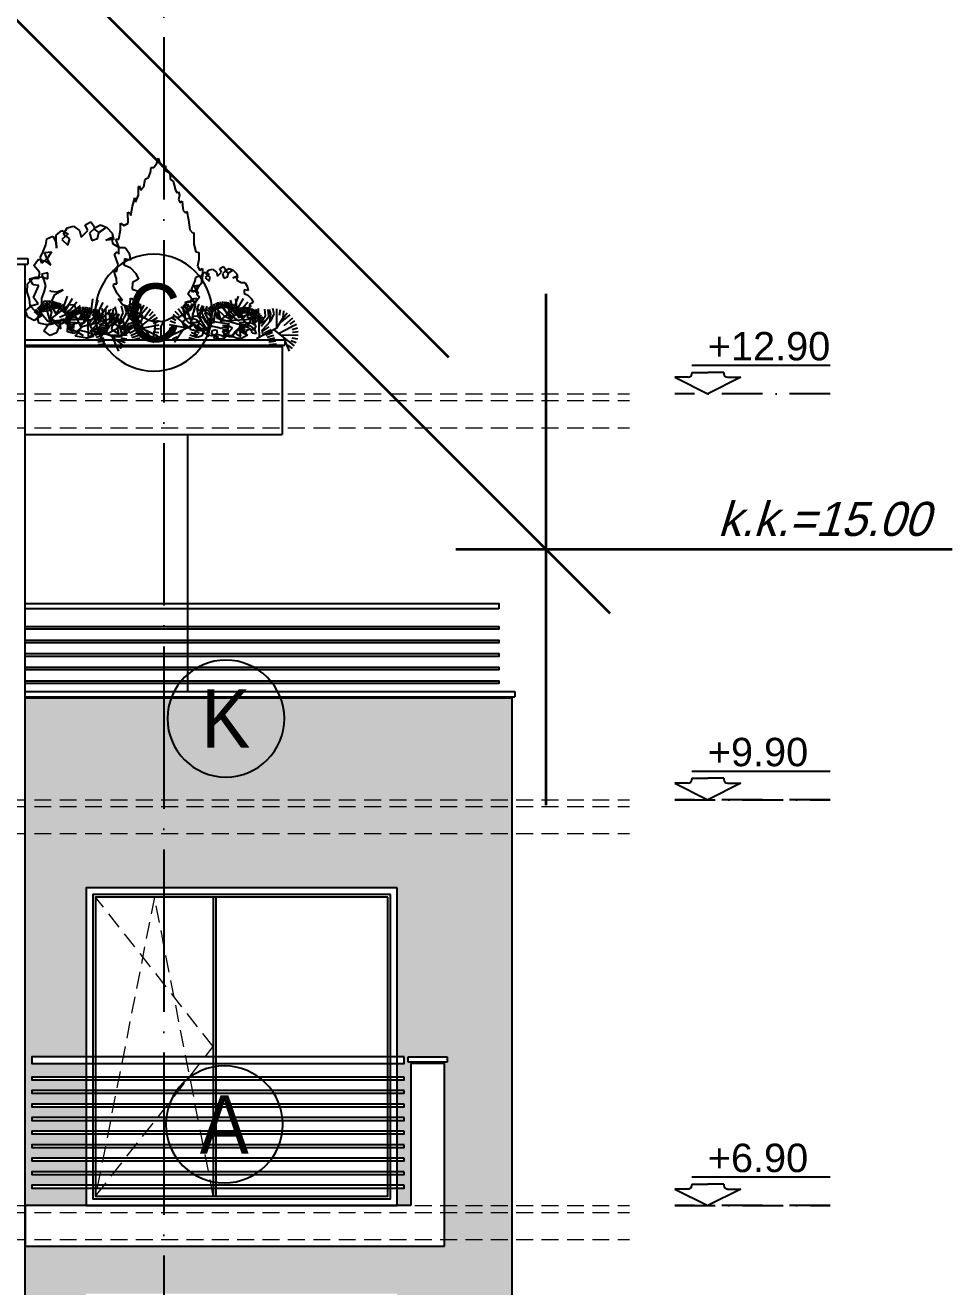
# Model space of a CAD drawing. Extents: x 9615146 to 9672346, y 4699603 to 4705703.
# Drawn here: x 9629121 to 9629808, y 4701149 to 4702081 of the extents above; entities that cross this region are included whole.
import ezdxf
from ezdxf.enums import TextEntityAlignment as Align

# ---------------------------------------------------------------- set-up
doc = ezdxf.new("R2010")
doc.units = 0
doc.header["$LTSCALE"] = 0.5
doc.header["$MEASUREMENT"] = 0
for name, pattern in [('ACAD_ISO04W100', [30, 24, -3, 0, -3]), ('DASHED', [0.75, 0.5, -0.25]), ('OSI1000', [5, 3, -1, 0, -1])]:
    doc.linetypes.add(name, pattern=pattern)
doc.layers.get('0').update_dxf_attribs({"color": 251, "linetype": 'CONTINUOUS'})
for name, color, linetype in [('_axis', 1, 'ACAD_ISO04W100'), ('_dimension_evel', 4, 'CONTINUOUS'), ('_hatch', 9, 'CONTINUOUS'), ('_hatch_construction', 252, 'CONTINUOUS'), ('_text', 4, 'CONTINUOUS'), ('_text_spesif_window', 41, 'CONTINUOUS'), ('_view', 3, 'CONTINUOUS'), ('_vista', 75, 'CONTINUOUS'), ('fasadi', 147, 'CONTINUOUS')]:
    doc.layers.add(name, color=color, linetype=linetype)
doc.layers.add('_punk', color=8, linetype='DASHED', lineweight=9)
doc.layers.add('_section', color=3, linetype='CONTINUOUS', lineweight=18)
doc.styles.add('HEB1', font='', dxfattribs={"width": 0.8, "oblique": 17})
doc.styles.add('POMESHTENIA', font='arial.ttf', dxfattribs={"width": 0.9})
doc.styles.add('WIN', font='swindos.shx', dxfattribs={"oblique": 17})
doc.styles.get('HEB1').set_extended_font_data('HebarU Cyr')

# ---------------------------------------------------------------- blocks, each defined once
blk = doc.blocks.new('djh56u56-flat-6')
at = {"layer": 'fasadi'}
for p, q in [((27, 140), (-2, 140)), ((-2, 140), (-2, 136)), ((27, 136), (27, 140)), ((-2, 136), (27, 136)), ((0, 0), (0, 135)), ((0, 135), (25, 135)), ((25, 135), (25, 30)), ((25, 30), (310, 30)), ((310, 30), (310, 0)), ((310, 0), (0, 0))]:
    blk.add_line(p, q, dxfattribs=at)
for points in [[(30, 140), (305, 140), (305, 135), (30, 135)], [(30, 125), (305, 125), (305, 123), (30, 123)], [(30, 115), (305, 115), (305, 113), (30, 113)], [(30, 105), (305, 105), (305, 103), (30, 103)], [(30, 95), (305, 95), (305, 93), (30, 93)], [(30, 85), (305, 85), (305, 83), (30, 83)], [(30, 75), (305, 75), (305, 73), (30, 73)], [(30, 65), (305, 65), (305, 63), (30, 63)], [(30, 55), (305, 55), (305, 53), (30, 53)], [(30, 45), (305, 45), (305, 43), (30, 43)]]:
    blk.add_lwpolyline(points, close=True, dxfattribs=at)
blk = doc.blocks.new('gre4y3')
at = {"layer": '_punk', "ltscale": 50}
blk.add_lwpolyline([(7, -228), (94, -117.5), (7, -7)], dxfattribs=at)
at = {"layer": 'fasadi'}
for p, q in [((94, -7), (94, -228)), ((96, -7), (96, -228))]:
    blk.add_line(p, q, dxfattribs=at)
for points in [[(230, 0), (0, 0), (0, -235), (230, -235)], [(225, -5), (5, -5), (5, -230), (225, -230)], [(223, -7), (7, -7), (7, -228), (223, -228)]]:
    blk.add_lwpolyline(points, close=True, dxfattribs=at)
blk = doc.blocks.new('rtyre')
at = {"layer": '_dimension_evel', "ltscale": 20}
for p, q in [((-21.1, 37.8), (161.6, 37.8)), ((-26, 21.9), (-43.7, 21.9)), ((-43.7, 21.9), (0, 0)), ((-21.1, 28.3), (-21.1, 26.8)), ((-21.1, 28.3), (0, 28.3)), ((21.1, 28.3), (0, 28.3)), ((43.7, 21.9), (0, 0)), ((21.1, 28.3), (21.1, 26.8)), ((26, 21.9), (43.7, 21.9))]:
    blk.add_line(p, q, dxfattribs=at)
for centre, major_axis, start_param, end_param in [((-26, 26.8), (3.46, 3.46), 3.926991, 5.497787), ((26, 26.8), (-3.46, 3.46), 0.785398, 2.356194)]:
    blk.add_ellipse(centre, major_axis=major_axis, ratio=1, start_param=start_param, end_param=end_param, dxfattribs=at)
at = {"layer": '_dimension_evel', "linetype": 'OSI1000', "ltscale": 20, "style": 'HEB1', "oblique": 360, "width": 0.8}
blk.add_attdef('+12.50', (0, 44.2), '', height=42, rotation=360, dxfattribs=at)
blk = doc.blocks.new('TREE8-E')
for p, q in [((-11.26, 6.78), (-12.51, 7.9)), ((-10.72, 7.44), (-11.79, 8.73)), ((-10.09, 8), (-10.95, 9.45)), ((-8.04, 4.03), (-10.82, 7.5)), ((-8.62, 6.91), (-10, 10.02)), ((-7.19, 7.05), (-8.98, 10.44)), ((-7.42, 8.84), (-7.9, 10.7)), ((-7.42, 8.84), (-6.79, 10.78)), ((-6.94, 5.39), (-7.42, 8.84)), ((-6.94, 5.39), (-4.62, 10.43)), ((-6.11, 9.06), (-5.69, 10.69)), ((-4.54, 6.64), (-4.45, 8.81)), ((-4.45, 8.81), (-3.55, 10.05)), ((-4.32, 6), (-3.61, 8.28)), ((-3.61, 8.28), (-2.65, 9.42)), ((-3.37, 7.39), (-2.35, 9.19)), ((-3.33, 0.76), (0.33, 8.32)), ((-2.38, 7.14), (-1.43, 8.96)), ((0.67, 4.77), (0.71, 7.98)), ((4.3, 4.6), (2.6, 8.27)), ((4.87, 5.91), (4.09, 8.87)), ((6, 5.26), (5.67, 9.21)), ((6.98, 6.04), (7.28, 9.27)), ((-12.21, 3.59), (-13.88, 3.75)), ((-12.16, 4.44), (-13.79, 4.86)), ((-6.22, 4.47), (-13.79, 2.65)), ((-8.62, 3.89), (-13.52, 5.93)), ((-11.68, 6.05), (-13.1, 6.95)), ((-2.76, 0.04), (-6.94, 5.39)), ((-4.25, 2.5), (-5.56, 4.18)), ((-3.61, 2.86), (-4.77, 4.65)), ((-3.26, 2.93), (-4.54, 6.64)), ((-2.44, 3.89), (-3.37, 7.39)), ((-1.73, 4.24), (-2.38, 7.14)), ((-0.38, 3.93), (-1.32, 6.6)), ((-0.38, 3.93), (0.43, 6.59)), ((1.9, 3.05), (-0.38, 3.93)), ((8.96, 0.42), (0.67, 4.77)), ((1.23, 4.49), (1.23, 6.45)), ((3.03, 4.83), (1.24, 7.41)), ((4.83, 3.42), (3.03, 4.83)), ((5.2, 3.72), (4.3, 4.6)), ((6.86, 2.61), (4.33, 5.51)), ((6.02, 4.2), (4.87, 5.91)), ((6.46, 4.38), (6, 5.26)), ((9.16, 0.67), (6.19, 6.34)), ((7.4, 4.58), (6.98, 6.04)), ((8.33, 3.11), (7.54, 6.56)), ((7.99, 2.91), (9.73, 4.22)), ((8.35, 4.58), (8.22, 6.56)), ((8.64, 0.04), (12.5, 4.67)), ((8.82, 4.51), (8.9, 6.49)), ((9.28, 4.39), (9.57, 6.35)), ((9.73, 4.22), (10.22, 6.14)), ((10.16, 4.01), (10.84, 5.86)), ((10.56, 3.75), (11.43, 5.52)), ((10.93, 3.45), (11.99, 5.12)), ((11.57, 2.74), (12.95, 4.16)), ((-11.9, 1.94), (-13.54, 1.57)), ((-9.89, 3.59), (-13.12, 0.55)), ((-6.86, -0.04), (-8.75, 0.93)), ((-6.43, 0.55), (-8.23, 1.68)), ((-5.95, 1.11), (-7.65, 2.39)), ((-5.43, 1.62), (-7.01, 3.05)), ((-4.86, 2.09), (-6.31, 3.65)), ((-4.11, 1.77), (-3.26, 2.93)), ((3.35, 0.5), (1.38, 0.37)), ((3.43, 0.97), (1.45, 1.05)), ((3.55, 1.44), (1.59, 1.72)), ((3.72, 1.88), (1.8, 2.37)), ((3.93, 2.31), (1.9, 3.05)), ((11.84, 2.34), (13.36, 3.61)), ((12.05, 1.92), (13.7, 3.02)), ((12.23, 1.47), (13.98, 2.4)), ((12.35, 1.01), (14.19, 1.75)), ((12.43, 0.54), (14.34, 1.08))]:
    blk.add_line(p, q)
blk = doc.blocks.new('_TREE03')
for p, q in [((-6.9, 1113.8), (0.7, 1146.3)), ((0.7, 1146.3), (12.2, 1113.8)), ((-60.7, 1021.7), (-49.1, 1054.2)), ((-49.1, 1054.2), (-45.3, 1086.7)), ((-45.3, 1086.7), (-26.1, 1086.7)), ((-26.1, 1086.7), (-6.9, 1113.8)), ((12.2, 1113.8), (27.6, 1092.1)), ((27.6, 1092.1), (46.8, 1097.5)), ((46.8, 1097.5), (46.8, 1065)), ((46.8, 1065), (73.6, 1054.2)), ((73.6, 1054.2), (77.5, 1032.5)), ((-91.4, 962.1), (-83.7, 1010.8)), ((-83.7, 1010.8), (-60.7, 1021.7)), ((77.5, 1032.5), (77.5, 1010.8)), ((77.5, 1010.8), (96.7, 1000)), ((96.7, 1000), (104.3, 972.9)), ((-145.1, 864.5), (-125.9, 907.9)), ((-125.9, 956.6), (-122.1, 967.5)), ((-125.9, 907.9), (-125.9, 956.6)), ((-122.1, 967.5), (-110.5, 940.4)), ((-110.5, 940.4), (-91.4, 962.1)), ((104.3, 972.9), (112, 940.4)), ((112, 940.4), (123.5, 924.1)), ((123.5, 924.1), (131.2, 929.5)), ((131.2, 929.5), (138.9, 907.9)), ((138.9, 907.9), (131.2, 880.8)), ((-175.8, 777.8), (-164.3, 837.4)), ((-164.3, 837.4), (-148.9, 891.6)), ((-148.9, 891.6), (-145.1, 864.5)), ((131.2, 880.8), (142.7, 859.1)), ((142.7, 859.1), (154.2, 869.9)), ((154.2, 869.9), (158, 842.8)), ((158, 842.8), (161.9, 810.3)), ((-195, 799.5), (-183.4, 794.1)), ((-191.1, 729), (-195, 799.5)), ((-183.4, 794.1), (-175.8, 777.8)), ((161.9, 810.3), (177.2, 794.1)), ((177.2, 794.1), (184.9, 804.9)), ((184.9, 804.9), (196.4, 750.7)), ((196.4, 750.7), (204.1, 685.7)), ((-252.5, 626.1), (-241, 685.7)), ((-241, 729), (-218, 712.8)), ((-241, 685.7), (-241, 729)), ((-218, 712.8), (-191.1, 729)), ((204.1, 685.7), (223.3, 664)), ((223.3, 664), (231, 669.4)), ((231, 669.4), (231, 593.5)), ((-271.7, 626.1), (-252.5, 626.1)), ((-252.5, 577.3), (-271.7, 626.1)), ((-252.5, 528.5), (-252.5, 577.3)), ((231, 593.5), (242.5, 544.8)), ((-279.4, 528.5), (-260.2, 544.8)), ((-256.3, 463.5), (-279.4, 528.5)), ((-260.2, 544.8), (-252.5, 528.5)), ((242.5, 544.8), (261.6, 539.3)), ((261.6, 496), (254, 452.6)), ((261.6, 539.3), (261.6, 496)), ((-267.9, 371.3), (-287, 430.9)), ((-287, 430.9), (-267.9, 414.7)), ((-267.9, 414.7), (-256.3, 463.5)), ((254, 452.6), (269.3, 425.5)), ((269.3, 425.5), (284.7, 436.4)), ((284.7, 436.4), (284.7, 398.4)), ((-287, 322.6), (-283.2, 338.8)), ((-283.2, 338.8), (-264, 338.8)), ((-264, 338.8), (-267.9, 371.3)), ((280.8, 344.2), (257.8, 317.1)), ((284.7, 398.4), (280.8, 344.2)), ((-260.2, 273.8), (-287, 322.6)), ((-229.5, 230.4), (-260.2, 273.8)), ((265.5, 252.1), (219.4, 192.5)), ((257.8, 317.1), (246.3, 295.5)), ((246.3, 295.5), (250.1, 268.4)), ((250.1, 268.4), (265.5, 252.1)), ((-229.5, 203.3), (-256.3, 241.3)), ((-256.3, 241.3), (-229.5, 230.4)), ((-175.8, 187.1), (-229.5, 203.3)), ((-191.1, 176.2), (-175.8, 187.1)), ((-156.6, 138.3), (-191.1, 176.2)), ((207.9, 170.8), (165.7, 143.7)), ((219.4, 192.5), (207.9, 170.8)), ((-83.7, 116.6), (-156.6, 138.3)), ((-60.7, 105.8), (-83.7, 116.6)), ((-60.7, 105.8), (-33.2, 97.8)), ((-33.2, 97.8), (-6.9, 100.4)), ((-18.1, 99.3), (-21.6, 40.7)), ((23.8, 94.9), (-6.9, 100.4)), ((35.1, 98.5), (20.7, 67.8)), ((58.3, 105.8), (23.8, 94.9)), ((100.5, 127.5), (58.3, 105.8)), ((131.2, 122), (100.5, 127.5)), ((165.7, 143.7), (131.2, 122)), ((-29.3, 0.9), (-21.6, 40.7)), ((20.7, 0.9), (20.7, 67.8))]:
    blk.add_line(p, q)
blk = doc.blocks.new('_TREE16')
for p, q in [((-13.8, 152), (-22.1, 148.4)), ((-4.5, 146.9), (-13.8, 152)), ((-1.4, 155.7), (-7.1, 147.9)), ((6.3, 152), (-1.4, 155.7)), ((2.7, 144.3), (6.3, 152)), ((21.9, 150), (13.6, 144.3)), ((30.2, 147.9), (21.9, 150)), ((-29.4, 140.7), (-30.9, 132.4)), ((-28.8, 135.5), (-29.9, 127.2)), ((-22.1, 148.4), (-29.4, 140.7)), ((-21.1, 131.8), (-28.8, 135.5)), ((-11.8, 141.7), (-20, 147.4)), ((-20, 147.4), (-12.3, 141.7)), ((-12.3, 141.7), (-4.5, 146.9)), ((-10.2, 133.9), (-11.8, 141.7)), ((-2.4, 131.4), (-10.2, 133.9)), ((-7.1, 147.9), (0.7, 140.7)), ((0.7, 140.7), (-2.4, 131.4)), ((11.5, 135.5), (2.7, 144.3)), ((13.6, 144.3), (11.5, 135.5)), ((26.5, 133.4), (34.8, 139.6)), ((29.1, 125.1), (26.5, 133.4)), ((36.9, 144.3), (28.6, 140.1)), ((28.6, 140.1), (36.9, 132.4)), ((34.8, 139.6), (30.2, 147.9)), ((44.6, 138.1), (36.9, 144.3)), ((44.6, 130.3), (44.6, 138.1)), ((48.8, 137), (44.6, 128.8)), ((57.1, 133.4), (48.8, 137)), ((58.1, 125.6), (57.1, 133.4)), ((-46.4, 122), (-51.6, 114.3)), ((-38.7, 122), (-46.4, 122)), ((-29.9, 127.2), (-38.7, 122)), ((-30.9, 132.4), (-21.1, 131.8)), ((36.9, 132.4), (29.1, 125.1)), ((44.1, 121), (44.6, 130.3)), ((44.6, 128.8), (44.1, 121)), ((61.7, 116.9), (58.1, 125.6)), ((65.3, 109.1), (61.7, 116.9)), ((-51.6, 114.3), (-53.7, 105.4)), ((-53.7, 105.4), (-45.4, 107)), ((-45.4, 107), (-44.8, 99.2)), ((60.1, 115.3), (50.8, 116.3)), ((50.8, 116.3), (56, 108)), ((51.4, 98.7), (56.5, 107)), ((59.1, 103.9), (51.4, 98.7)), ((56, 108), (63.8, 101.3)), ((56.5, 107), (60.1, 115.3)), ((67.9, 106.5), (59.1, 103.9)), ((63.8, 101.3), (65.3, 109.1)), ((74.1, 98.2), (67.9, 106.5)), ((-60.4, 87.8), (-64, 80.1)), ((-53.1, 95.6), (-60.4, 87.8)), ((-44.8, 99.2), (-53.1, 95.6)), ((55.5, 80.6), (55.5, 88.4)), ((55.5, 88.4), (63.8, 86.8)), ((63.8, 86.8), (60.7, 79)), ((66.4, 89.4), (74.1, 98.2)), ((66.9, 81.6), (66.4, 89.4)), ((-64, 80.1), (-56.3, 75.9)), ((-55.7, 67.1), (-63.5, 64.5)), ((-56.3, 75.9), (-55.7, 67.1)), ((63.3, 83.2), (55.5, 80.6)), ((60.7, 79), (58.6, 71.3)), ((58.6, 71.3), (60.7, 63)), ((71.6, 82.7), (63.3, 83.2)), ((74.6, 81.6), (66.9, 81.6)), ((67.4, 71.8), (75.1, 72.9)), ((71, 64), (67.4, 71.8)), ((79.8, 80.6), (71.6, 82.7)), ((82.4, 73.9), (74.6, 81.6)), ((75.1, 72.9), (79.8, 80.6)), ((82.9, 63), (82.4, 73.9)), ((-61.9, 52.6), (-65, 44.9)), ((-63.5, 64.5), (-64.5, 56.8)), ((-64.5, 56.8), (-62.4, 49)), ((-53.7, 55.2), (-61.9, 52.6)), ((-53.1, 46.9), (-53.7, 55.2)), ((46.2, 59.9), (35.3, 66.1)), ((35.3, 66.1), (43.6, 63)), ((40, 46.4), (50.3, 51.1)), ((43.6, 63), (51.4, 64)), ((44.6, 42.3), (52.4, 50.6)), ((50.3, 51.1), (46.2, 59.9)), ((51.4, 64), (52.4, 65.6)), ((52.4, 50.6), (60.1, 51.1)), ((60.1, 51.1), (67.9, 41.3)), ((60.7, 63), (63.8, 55.2)), ((63.8, 55.2), (63.8, 46.4)), ((68.4, 47.5), (74.6, 55.8)), ((74.6, 55.8), (71, 64)), ((78.8, 44.9), (79.8, 53.7)), ((79.8, 53.7), (82.9, 63)), ((-61.9, 36.6), (-69.7, 31.4)), ((-65, 44.9), (-61.9, 36.6)), ((-62.4, 49), (-53.1, 46.9)), ((20.3, 46.4), (18.3, 37.6)), ((18.3, 37.6), (28.1, 35)), ((28.1, 46.9), (20.3, 46.4)), ((34.3, 38.2), (28.1, 46.9)), ((28.1, 35), (35.8, 37.6)), ((28.6, 29.3), (34.3, 38.2)), ((35.8, 37.6), (40, 46.4)), ((55.5, 38.7), (44.6, 42.3)), ((55.5, 44.3), (50.8, 36.6)), ((50.8, 36.6), (52.4, 28.8)), ((63.8, 46.4), (55.5, 44.3)), ((63.3, 37.6), (55.5, 38.7)), ((56, 24.7), (63.3, 34)), ((67.9, 41.3), (63.3, 32.4)), ((69.4, 29.9), (63.3, 37.6)), ((63.3, 34), (71.6, 37.1)), ((76.7, 45.4), (68.4, 47.5)), ((71.6, 37.1), (78.8, 44.9)), ((85, 38.2), (76.7, 45.4)), ((81.9, 29.9), (85, 38.2)), ((-67.1, 23.1), (-70.2, 13.8)), ((-69.7, 31.4), (-67.1, 23.7)), ((-67.1, 23.7), (-58.8, 30.4)), ((-58.8, 23.1), (-67.1, 23.1)), ((-61.9, 15.4), (-59.9, 23.7)), ((-59.9, 23.7), (-49.5, 20.5)), ((-58.8, 30.4), (-50.5, 29.9)), ((-50.5, 29.9), (-58.8, 23.1)), ((-45.4, 18.5), (-52.1, 10.7)), ((-49.5, 20.5), (-49, 12.2)), ((-49, 12.2), (-39.2, 17.4)), ((-42.8, 26.3), (-45.4, 18.5)), ((-34.5, 26.3), (-42.8, 26.3)), ((-41.2, 23.7), (-32.9, 24.2)), ((-36.6, 15.9), (-41.2, 23.7)), ((-39.2, 17.4), (-29.9, 22.6)), ((-25.7, 17.9), (-34.5, 26.3)), ((-32.9, 24.2), (-24.7, 17.4)), ((-29.9, 22.6), (-28.3, 13.8)), ((-20, 10.2), (-25.7, 17.9)), ((-24.7, 17.4), (-21.1, 9.2)), ((-20.5, 25.7), (-12.8, 29.9)), ((-12.8, 17.4), (-20.5, 25.7)), ((-12.8, 29.9), (-5, 27.8)), ((-12.3, 7.6), (-12.8, 17.4)), ((-8.2, 22.6), (-10.2, 14.4)), ((0.1, 20), (-8.2, 22.6)), ((-5, 27.8), (3.3, 25.2)), ((-4.5, 11.2), (0.1, 20)), ((3.3, 25.2), (11.5, 27.3)), ((11.5, 27.3), (20.8, 29.3)), ((13.6, 23.1), (12, 15.4)), ((21.9, 21.1), (13.6, 23.1)), ((20.8, 29.3), (28.6, 29.3)), ((23.9, 13.3), (21.9, 21.1)), ((35.3, 27.3), (27, 27.8)), ((27, 27.8), (36.9, 21.1)), ((29.1, 20), (37.9, 27.3)), ((29.6, 10.7), (29.1, 20)), ((44.1, 24.2), (35.3, 27.3)), ((36.9, 21.1), (48.2, 21.6)), ((37.9, 27.3), (40.5, 18.5)), ((38.4, 14.8), (39.5, 22.6)), ((46.2, 22.1), (38.4, 14.8)), ((39.5, 22.6), (48.2, 22.6)), ((40.5, 18.5), (44.1, 9.2)), ((52.4, 28.8), (44.1, 24.2)), ((55.5, 20), (46.2, 22.1)), ((48.2, 21.6), (56, 24.7)), ((48.2, 22.6), (56.5, 20)), ((60.7, 12.2), (55.5, 20)), ((56.5, 20), (67.4, 22.1)), ((63.3, 32.4), (73.6, 25.7)), ((67.4, 22.1), (69.4, 29.9)), ((73.6, 25.7), (81.9, 29.9)), ((-70.2, 13.8), (-61.9, 15.4)), ((-52.1, 10.7), (-39.7, 4)), ((-39.7, 4), (-30.9, 4)), ((-38.1, 8.1), (-36.6, 15.9)), ((-28.3, 13.8), (-38.1, 8.1)), ((-30.9, 4), (-21.1, 7.6)), ((-21.1, 9.2), (-13.3, 9.7)), ((-21.1, 7.6), (-12.3, 7.6)), ((-12.3, 10.7), (-20, 10.2)), ((-13.3, 9.7), (-4.5, 11.2)), ((-4.5, 7.1), (-12.3, 10.7)), ((-10.2, 14.4), (-0.9, 12.2)), ((-0.9, 12.2), (-4.5, 4.5)), ((3.8, 10.7), (-4.5, 7.1)), ((-4.5, 4.5), (3.8, 2.4)), ((13.6, 12.8), (3.8, 10.7)), ((3.8, 2.4), (11.5, 3.5)), ((8.4, 5.5), (16.2, 10.2)), ((11.5, 3.5), (19.3, 5)), ((12, 15.4), (21.3, 8.6)), ((19.3, 5), (13.6, 12.8)), ((16.2, 10.2), (23.9, 13.3)), ((21.3, 8.6), (29.6, 10.7)), ((44.1, 9.2), (52.4, 6)), ((52.4, 6), (60.7, 12.2))]:
    blk.add_line(p, q)
blk = doc.blocks.new('fghfdg')
at = {"layer": '_text_spesif_window'}
blk.add_circle((0, 0), 18, dxfattribs=at)
at = {"layer": '_text_spesif_window', "style": 'HEB1', "text_generation_flag": 6, "width": 0.8}
blk.add_attdef('A', text='', height=18, rotation=180, dxfattribs=at).set_placement((0, -9.23), align=Align.CENTER)

msp = doc.modelspace()

# ---------------------------------------------------------------- hatches: boundary and pattern name
at = {"layer": '_hatch', "ltscale": 30, "true_color": 0xb97b1d}
h = msp.add_hatch(color=32, dxfattribs=at)
h.dxf.hatch_style = 1
h.paths.add_polyline_path([(9629481.22, 4701583.84), (9629121.22, 4701583.84), (9629121.22, 4701208.84), (9629166.22, 4701208.84), (9629166.22, 4701221.84), (9629126.22, 4701221.84), (9629126.22, 4701223.84), (9629166.22, 4701223.84), (9629166.22, 4701231.84), (9629126.22, 4701231.84), (9629126.22, 4701233.84), (9629166.22, 4701233.84), (9629166.22, 4701241.84), (9629126.22, 4701241.84), (9629126.22, 4701243.84), (9629166.22, 4701243.84), (9629166.22, 4701251.84), (9629126.22, 4701251.84), (9629126.22, 4701253.84), (9629166.22, 4701253.84), (9629166.22, 4701261.84), (9629126.22, 4701261.84), (9629126.22, 4701263.84), (9629166.22, 4701263.84), (9629166.22, 4701271.84), (9629126.22, 4701271.84), (9629126.22, 4701273.84), (9629166.22, 4701273.84), (9629166.22, 4701281.84), (9629126.22, 4701281.84), (9629126.22, 4701283.84), (9629166.22, 4701283.84), (9629166.22, 4701291.84), (9629126.22, 4701291.84), (9629126.22, 4701293.84), (9629166.22, 4701293.84), (9629166.22, 4701301.84), (9629126.22, 4701301.84), (9629126.22, 4701303.84), (9629166.22, 4701303.84), (9629166.22, 4701313.84), (9629126.22, 4701313.84), (9629126.22, 4701318.84), (9629166.22, 4701318.84), (9629166.22, 4701443.84), (9629396.22, 4701443.84), (9629396.22, 4701318.84), (9629401.22, 4701318.84), (9629401.22, 4701313.84), (9629396.22, 4701313.84), (9629396.22, 4701303.84), (9629401.22, 4701303.84), (9629401.22, 4701301.84), (9629396.22, 4701301.84), (9629396.22, 4701293.84), (9629401.22, 4701293.84), (9629401.22, 4701291.84), (9629396.22, 4701291.84), (9629396.22, 4701283.84), (9629401.22, 4701283.84), (9629401.22, 4701281.84), (9629396.22, 4701281.84), (9629396.22, 4701273.84), (9629401.22, 4701273.84), (9629401.22, 4701271.84), (9629396.22, 4701271.84), (9629396.22, 4701263.84), (9629401.22, 4701263.84), (9629401.22, 4701261.84), (9629396.22, 4701261.84), (9629396.22, 4701253.84), (9629401.22, 4701253.84), (9629401.22, 4701251.84), (9629396.22, 4701251.84), (9629396.22, 4701243.84), (9629401.22, 4701243.84), (9629401.22, 4701241.84), (9629396.22, 4701241.84), (9629396.22, 4701233.84), (9629401.22, 4701233.84), (9629401.22, 4701231.84), (9629396.22, 4701231.84), (9629396.22, 4701223.84), (9629401.22, 4701223.84), (9629401.22, 4701221.84), (9629396.22, 4701221.84), (9629396.22, 4701208.84), (9629406.22, 4701208.84), (9629406.22, 4701314.84), (9629404.22, 4701314.84), (9629404.22, 4701318.84), (9629433.22, 4701318.84), (9629433.22, 4701314.84), (9629431.22, 4701314.84), (9629431.22, 4701178.84), (9629121.22, 4701178.84), (9629121.22, 4700908.84), (9629166.22, 4700908.84), (9629166.22, 4700921.84), (9629126.22, 4700921.84), (9629126.22, 4700923.84), (9629166.22, 4700923.84), (9629166.22, 4700931.84), (9629126.22, 4700931.84), (9629126.22, 4700933.84), (9629166.22, 4700933.84), (9629166.22, 4700941.84), (9629126.22, 4700941.84), (9629126.22, 4700943.84), (9629166.22, 4700943.84), (9629166.22, 4700951.84), (9629126.22, 4700951.84), (9629126.22, 4700953.84), (9629166.22, 4700953.84), (9629166.22, 4700961.84), (9629126.22, 4700961.84), (9629126.22, 4700963.84), (9629166.22, 4700963.84), (9629166.22, 4700971.84), (9629126.22, 4700971.84), (9629126.22, 4700973.84), (9629166.22, 4700973.84), (9629166.22, 4700981.84), (9629126.22, 4700981.84), (9629126.22, 4700983.84), (9629166.22, 4700983.84), (9629166.22, 4700991.84), (9629126.22, 4700991.84), (9629126.22, 4700993.84), (9629166.22, 4700993.84), (9629166.22, 4701001.84), (9629126.22, 4701001.84), (9629126.22, 4701003.84), (9629166.22, 4701003.84), (9629166.22, 4701013.84), (9629126.22, 4701013.84), (9629126.22, 4701018.84), (9629166.22, 4701018.84), (9629166.22, 4701143.84), (9629396.22, 4701143.84), (9629396.22, 4701018.84), (9629401.22, 4701018.84), (9629401.22, 4701013.84), (9629396.22, 4701013.84), (9629396.22, 4701003.84), (9629401.22, 4701003.84), (9629401.22, 4701001.84), (9629396.22, 4701001.84), (9629396.22, 4700993.84), (9629401.22, 4700993.84), (9629401.22, 4700991.84), (9629396.22, 4700991.84), (9629396.22, 4700983.84), (9629401.22, 4700983.84), (9629401.22, 4700981.84), (9629396.22, 4700981.84), (9629396.22, 4700973.84), (9629401.22, 4700973.84), (9629401.22, 4700971.84), (9629396.22, 4700971.84), (9629396.22, 4700963.84), (9629401.22, 4700963.84), (9629401.22, 4700961.84), (9629396.22, 4700961.84), (9629396.22, 4700953.84), (9629401.22, 4700953.84), (9629401.22, 4700951.84), (9629396.22, 4700951.84), (9629396.22, 4700943.84), (9629401.22, 4700943.84), (9629401.22, 4700941.84), (9629396.22, 4700941.84), (9629396.22, 4700933.84), (9629401.22, 4700933.84), (9629401.22, 4700931.84), (9629396.22, 4700931.84), (9629396.22, 4700923.84), (9629401.22, 4700923.84), (9629401.22, 4700921.84), (9629396.22, 4700921.84), (9629396.22, 4700908.84), (9629406.22, 4700908.84), (9629406.22, 4701014.84), (9629404.22, 4701014.84), (9629404.22, 4701018.84), (9629433.22, 4701018.84), (9629433.22, 4701014.84), (9629431.22, 4701014.84), (9629431.22, 4700878.84), (9629121.22, 4700878.84), (9629121.22, 4700608.84), (9629166.22, 4700608.84), (9629166.22, 4700621.84), (9629126.22, 4700621.84), (9629126.22, 4700623.84), (9629166.22, 4700623.84), (9629166.22, 4700631.84), (9629126.22, 4700631.84), (9629126.22, 4700633.84), (9629166.22, 4700633.84), (9629166.22, 4700641.84), (9629126.22, 4700641.84), (9629126.22, 4700643.84), (9629166.22, 4700643.84), (9629166.22, 4700651.84), (9629126.22, 4700651.84), (9629126.22, 4700653.84), (9629166.22, 4700653.84), (9629166.22, 4700661.84), (9629126.22, 4700661.84), (9629126.22, 4700663.84), (9629166.22, 4700663.84), (9629166.22, 4700671.84), (9629126.22, 4700671.84), (9629126.22, 4700673.84), (9629166.22, 4700673.84), (9629166.22, 4700681.84), (9629126.22, 4700681.84), (9629126.22, 4700683.84), (9629166.22, 4700683.84), (9629166.22, 4700691.84), (9629126.22, 4700691.84), (9629126.22, 4700693.84), (9629166.22, 4700693.84), (9629166.22, 4700701.84), (9629126.22, 4700701.84), (9629126.22, 4700703.84), (9629166.22, 4700703.84), (9629166.22, 4700713.84), (9629126.22, 4700713.84), (9629126.22, 4700718.84), (9629166.22, 4700718.84), (9629166.22, 4700843.84), (9629396.22, 4700843.84), (9629396.22, 4700718.84), (9629401.22, 4700718.84), (9629401.22, 4700713.84), (9629396.22, 4700713.84), (9629396.22, 4700703.84), (9629401.22, 4700703.84), (9629401.22, 4700701.84), (9629396.22, 4700701.84), (9629396.22, 4700693.84), (9629401.22, 4700693.84), (9629401.22, 4700691.84), (9629396.22, 4700691.84), (9629396.22, 4700683.84), (9629401.22, 4700683.84), (9629401.22, 4700681.84), (9629396.22, 4700681.84), (9629396.22, 4700673.84), (9629401.22, 4700673.84), (9629401.22, 4700671.84), (9629396.22, 4700671.84), (9629396.22, 4700663.84), (9629401.22, 4700663.84), (9629401.22, 4700661.84), (9629396.22, 4700661.84), (9629396.22, 4700653.84), (9629401.22, 4700653.84), (9629401.22, 4700651.84), (9629396.22, 4700651.84), (9629396.22, 4700643.84), (9629401.22, 4700643.84), (9629401.22, 4700641.84), (9629396.22, 4700641.84), (9629396.22, 4700633.84), (9629401.22, 4700633.84), (9629401.22, 4700631.84), (9629396.22, 4700631.84), (9629396.22, 4700623.84), (9629401.22, 4700623.84), (9629401.22, 4700621.84), (9629396.22, 4700621.84), (9629396.22, 4700608.84), (9629406.22, 4700608.84), (9629406.22, 4700714.84), (9629404.22, 4700714.84), (9629404.22, 4700718.84), (9629433.22, 4700718.84), (9629433.22, 4700714.84), (9629431.22, 4700714.84), (9629431.22, 4700578.84), (9629121.22, 4700578.84), (9629121.22, 4700431.84), (9629166.22, 4700431.84), (9629166.22, 4700543.84), (9629396.22, 4700543.84), (9629396.22, 4700431.84), (9629421.22, 4700431.84), (9629421.22, 4700427.84), (9629396.22, 4700427.84), (9629396.22, 4700418.84), (9629433.22, 4700418.84), (9629433.22, 4700414.84), (9629431.22, 4700414.84), (9629431.22, 4700008.84), (9629481.22, 4700008.84), (9629481.22, 4700723.84), (9629481.22, 4700728.84)])
h.paths.add_polyline_path([(9629121.22, 4700427.84), (9629121.22, 4700418.84), (9629166.22, 4700418.84), (9629166.22, 4700427.84)], flags=17)
at = {"layer": '_hatch_construction', "ltscale": 40}
h = msp.add_hatch(dxfattribs=at)
h.set_pattern_fill('EGGCRATE', color=250, scale=30, style=0, pattern_type=2)
h.set_pattern_definition([(0, (3, 0), (30, 15), [27, -3]), (0, (3, 3), (30, 15), [27, -3]), (90, (3, 3), (-30, 15), [12, -3]), (90, (0, 3), (-30, 15), [12, -3])])
h.paths.add_polyline_path([(9629481.22, 4701583.84), (9629121.22, 4701583.84), (9629121.22, 4701208.84), (9629166.22, 4701208.84), (9629166.22, 4701221.84), (9629126.22, 4701221.84), (9629126.22, 4701223.84), (9629166.22, 4701223.84), (9629166.22, 4701231.84), (9629126.22, 4701231.84), (9629126.22, 4701233.84), (9629166.22, 4701233.84), (9629166.22, 4701241.84), (9629126.22, 4701241.84), (9629126.22, 4701243.84), (9629166.22, 4701243.84), (9629166.22, 4701251.84), (9629126.22, 4701251.84), (9629126.22, 4701253.84), (9629166.22, 4701253.84), (9629166.22, 4701261.84), (9629126.22, 4701261.84), (9629126.22, 4701263.84), (9629166.22, 4701263.84), (9629166.22, 4701271.84), (9629126.22, 4701271.84), (9629126.22, 4701273.84), (9629166.22, 4701273.84), (9629166.22, 4701281.84), (9629126.22, 4701281.84), (9629126.22, 4701283.84), (9629166.22, 4701283.84), (9629166.22, 4701291.84), (9629126.22, 4701291.84), (9629126.22, 4701293.84), (9629166.22, 4701293.84), (9629166.22, 4701301.84), (9629126.22, 4701301.84), (9629126.22, 4701303.84), (9629166.22, 4701303.84), (9629166.22, 4701313.84), (9629126.22, 4701313.84), (9629126.22, 4701318.84), (9629166.22, 4701318.84), (9629166.22, 4701443.84), (9629396.22, 4701443.84), (9629396.22, 4701318.84), (9629401.22, 4701318.84), (9629401.22, 4701313.84), (9629396.22, 4701313.84), (9629396.22, 4701303.84), (9629401.22, 4701303.84), (9629401.22, 4701301.84), (9629396.22, 4701301.84), (9629396.22, 4701293.84), (9629401.22, 4701293.84), (9629401.22, 4701291.84), (9629396.22, 4701291.84), (9629396.22, 4701283.84), (9629401.22, 4701283.84), (9629401.22, 4701281.84), (9629396.22, 4701281.84), (9629396.22, 4701273.84), (9629401.22, 4701273.84), (9629401.22, 4701271.84), (9629396.22, 4701271.84), (9629396.22, 4701263.84), (9629401.22, 4701263.84), (9629401.22, 4701261.84), (9629396.22, 4701261.84), (9629396.22, 4701253.84), (9629401.22, 4701253.84), (9629401.22, 4701251.84), (9629396.22, 4701251.84), (9629396.22, 4701243.84), (9629401.22, 4701243.84), (9629401.22, 4701241.84), (9629396.22, 4701241.84), (9629396.22, 4701233.84), (9629401.22, 4701233.84), (9629401.22, 4701231.84), (9629396.22, 4701231.84), (9629396.22, 4701223.84), (9629401.22, 4701223.84), (9629401.22, 4701221.84), (9629396.22, 4701221.84), (9629396.22, 4701208.84), (9629406.22, 4701208.84), (9629406.22, 4701314.84), (9629404.22, 4701314.84), (9629404.22, 4701318.84), (9629433.22, 4701318.84), (9629433.22, 4701314.84), (9629431.22, 4701314.84), (9629431.22, 4701178.84), (9629121.22, 4701178.84), (9629121.22, 4700908.84), (9629166.22, 4700908.84), (9629166.22, 4700921.84), (9629126.22, 4700921.84), (9629126.22, 4700923.84), (9629166.22, 4700923.84), (9629166.22, 4700931.84), (9629126.22, 4700931.84), (9629126.22, 4700933.84), (9629166.22, 4700933.84), (9629166.22, 4700941.84), (9629126.22, 4700941.84), (9629126.22, 4700943.84), (9629166.22, 4700943.84), (9629166.22, 4700951.84), (9629126.22, 4700951.84), (9629126.22, 4700953.84), (9629166.22, 4700953.84), (9629166.22, 4700961.84), (9629126.22, 4700961.84), (9629126.22, 4700963.84), (9629166.22, 4700963.84), (9629166.22, 4700971.84), (9629126.22, 4700971.84), (9629126.22, 4700973.84), (9629166.22, 4700973.84), (9629166.22, 4700981.84), (9629126.22, 4700981.84), (9629126.22, 4700983.84), (9629166.22, 4700983.84), (9629166.22, 4700991.84), (9629126.22, 4700991.84), (9629126.22, 4700993.84), (9629166.22, 4700993.84), (9629166.22, 4701001.84), (9629126.22, 4701001.84), (9629126.22, 4701003.84), (9629166.22, 4701003.84), (9629166.22, 4701013.84), (9629126.22, 4701013.84), (9629126.22, 4701018.84), (9629166.22, 4701018.84), (9629166.22, 4701143.84), (9629396.22, 4701143.84), (9629396.22, 4701018.84), (9629401.22, 4701018.84), (9629401.22, 4701013.84), (9629396.22, 4701013.84), (9629396.22, 4701003.84), (9629401.22, 4701003.84), (9629401.22, 4701001.84), (9629396.22, 4701001.84), (9629396.22, 4700993.84), (9629401.22, 4700993.84), (9629401.22, 4700991.84), (9629396.22, 4700991.84), (9629396.22, 4700983.84), (9629401.22, 4700983.84), (9629401.22, 4700981.84), (9629396.22, 4700981.84), (9629396.22, 4700973.84), (9629401.22, 4700973.84), (9629401.22, 4700971.84), (9629396.22, 4700971.84), (9629396.22, 4700963.84), (9629401.22, 4700963.84), (9629401.22, 4700961.84), (9629396.22, 4700961.84), (9629396.22, 4700953.84), (9629401.22, 4700953.84), (9629401.22, 4700951.84), (9629396.22, 4700951.84), (9629396.22, 4700943.84), (9629401.22, 4700943.84), (9629401.22, 4700941.84), (9629396.22, 4700941.84), (9629396.22, 4700933.84), (9629401.22, 4700933.84), (9629401.22, 4700931.84), (9629396.22, 4700931.84), (9629396.22, 4700923.84), (9629401.22, 4700923.84), (9629401.22, 4700921.84), (9629396.22, 4700921.84), (9629396.22, 4700908.84), (9629406.22, 4700908.84), (9629406.22, 4701014.84), (9629404.22, 4701014.84), (9629404.22, 4701018.84), (9629433.22, 4701018.84), (9629433.22, 4701014.84), (9629431.22, 4701014.84), (9629431.22, 4700878.84), (9629121.22, 4700878.84), (9629121.22, 4700608.84), (9629166.22, 4700608.84), (9629166.22, 4700621.84), (9629126.22, 4700621.84), (9629126.22, 4700623.84), (9629166.22, 4700623.84), (9629166.22, 4700631.84), (9629126.22, 4700631.84), (9629126.22, 4700633.84), (9629166.22, 4700633.84), (9629166.22, 4700641.84), (9629126.22, 4700641.84), (9629126.22, 4700643.84), (9629166.22, 4700643.84), (9629166.22, 4700651.84), (9629126.22, 4700651.84), (9629126.22, 4700653.84), (9629166.22, 4700653.84), (9629166.22, 4700661.84), (9629126.22, 4700661.84), (9629126.22, 4700663.84), (9629166.22, 4700663.84), (9629166.22, 4700671.84), (9629126.22, 4700671.84), (9629126.22, 4700673.84), (9629166.22, 4700673.84), (9629166.22, 4700681.84), (9629126.22, 4700681.84), (9629126.22, 4700683.84), (9629166.22, 4700683.84), (9629166.22, 4700691.84), (9629126.22, 4700691.84), (9629126.22, 4700693.84), (9629166.22, 4700693.84), (9629166.22, 4700701.84), (9629126.22, 4700701.84), (9629126.22, 4700703.84), (9629166.22, 4700703.84), (9629166.22, 4700713.84), (9629126.22, 4700713.84), (9629126.22, 4700718.84), (9629166.22, 4700718.84), (9629166.22, 4700843.84), (9629396.22, 4700843.84), (9629396.22, 4700718.84), (9629401.22, 4700718.84), (9629401.22, 4700713.84), (9629396.22, 4700713.84), (9629396.22, 4700703.84), (9629401.22, 4700703.84), (9629401.22, 4700701.84), (9629396.22, 4700701.84), (9629396.22, 4700693.84), (9629401.22, 4700693.84), (9629401.22, 4700691.84), (9629396.22, 4700691.84), (9629396.22, 4700683.84), (9629401.22, 4700683.84), (9629401.22, 4700681.84), (9629396.22, 4700681.84), (9629396.22, 4700673.84), (9629401.22, 4700673.84), (9629401.22, 4700671.84), (9629396.22, 4700671.84), (9629396.22, 4700663.84), (9629401.22, 4700663.84), (9629401.22, 4700661.84), (9629396.22, 4700661.84), (9629396.22, 4700653.84), (9629401.22, 4700653.84), (9629401.22, 4700651.84), (9629396.22, 4700651.84), (9629396.22, 4700643.84), (9629401.22, 4700643.84), (9629401.22, 4700641.84), (9629396.22, 4700641.84), (9629396.22, 4700633.84), (9629401.22, 4700633.84), (9629401.22, 4700631.84), (9629396.22, 4700631.84), (9629396.22, 4700623.84), (9629401.22, 4700623.84), (9629401.22, 4700621.84), (9629396.22, 4700621.84), (9629396.22, 4700608.84), (9629406.22, 4700608.84), (9629406.22, 4700714.84), (9629404.22, 4700714.84), (9629404.22, 4700718.84), (9629433.22, 4700718.84), (9629433.22, 4700714.84), (9629431.22, 4700714.84), (9629431.22, 4700578.84), (9629121.22, 4700578.84), (9629121.22, 4700431.84), (9629166.22, 4700431.84), (9629166.22, 4700543.84), (9629396.22, 4700543.84), (9629396.22, 4700431.84), (9629421.22, 4700431.84), (9629421.22, 4700427.84), (9629396.22, 4700427.84), (9629396.22, 4700418.84), (9629433.22, 4700418.84), (9629433.22, 4700414.84), (9629431.22, 4700414.84), (9629431.22, 4700008.84), (9629481.22, 4700008.84), (9629481.22, 4700723.84), (9629481.22, 4700728.84)])
h.paths.add_polyline_path([(9629121.22, 4700427.84), (9629121.22, 4700418.84), (9629166.22, 4700418.84), (9629166.22, 4700427.84)], flags=17)

# ---------------------------------------------------------------- linework, layer by layer
at = {"layer": '_axis', "ltscale": 10}
msp.add_line((9629223.72, 4702372.71), (9629223.72, 4699845.26), dxfattribs=at)
at = {"layer": '_dimension_evel', "linetype": 'OSI1000', "ltscale": 20}
for p, q in [((9629716.23, 4701808.84), (9629601.29, 4701808.84)), ((9629716.23, 4701508.84), (9629601.29, 4701508.84)), ((9629601.29, 4701508.84), (9629716.23, 4701508.84)), ((9629716.23, 4701208.84), (9629601.29, 4701208.84)), ((9629601.29, 4701208.84), (9629716.23, 4701208.84))]:
    msp.add_line(p, q, dxfattribs=at)
at = {"layer": '_punk', "ltscale": 50}
for p, q in [((9624477.95, 4701808.84), (9629567.91, 4701808.84)), ((9624477.95, 4701803.84), (9629567.91, 4701803.84)), ((9624477.95, 4701783.84), (9629567.91, 4701783.84)), ((9624477.95, 4701508.84), (9629567.91, 4701508.84)), ((9624477.95, 4701503.84), (9629567.91, 4701503.84)), ((9624477.95, 4701483.84), (9629567.91, 4701483.84)), ((9629216.72, 4701436.84), (9629173.22, 4701215.84)), ((9629260.22, 4701215.84), (9629216.72, 4701436.84)), ((9624477.95, 4701208.84), (9629567.91, 4701208.84)), ((9624477.95, 4701203.84), (9629567.91, 4701203.84)), ((9624477.95, 4701183.84), (9629567.91, 4701183.84))]:
    msp.add_line(p, q, dxfattribs=at)
at = {"layer": '_section', "linetype": 'OSI1000', "ltscale": 20, "const_width": 2}
for points in [[(9629434.22, 4701835.83), (9629074.81, 4702195.25)], [(9629553.5, 4701646.56), (9629039.81, 4702160.25)], [(9629506.22, 4701504.65), (9629506.22, 4701883.03)], [(9629806.57, 4701693.84), (9629439.36, 4701693.84)]]:
    msp.add_lwpolyline(points, dxfattribs=at)
at = {"layer": 'fasadi', "ltscale": 40}
for p, q in [((9627404.22, 4701908.84), (9629123.22, 4701908.84)), ((9629123.22, 4701908.84), (9629123.22, 4701904.84)), ((9627404.22, 4701904.84), (9629123.22, 4701904.84)), ((9629121.22, 4701848.84), (9629313.22, 4701848.84)), ((9629121.22, 4701844.84), (9629313.22, 4701844.84)), ((9629121.22, 4701843.84), (9629311.22, 4701843.84)), ((9629311.22, 4701843.84), (9629311.22, 4701778.84)), ((9629313.22, 4701848.84), (9629313.22, 4701844.84)), ((9629121.22, 4701778.84), (9629311.22, 4701778.84)), ((9629241.22, 4701778.84), (9629241.22, 4701588.84)), ((9629121.22, 4701588.84), (9629483.22, 4701588.84)), ((9629121.22, 4701584.84), (9629483.22, 4701584.84)), ((9629483.22, 4701588.84), (9629483.22, 4701584.84))]:
    msp.add_line(p, q, dxfattribs=at)
at = {"layer": 'fasadi'}
for p, q in [((9629121.22, 4700008.84), (9629121.22, 4701903.84)), ((9629481.22, 4701583.84), (9629121.22, 4701583.84)), ((9629481.22, 4700008.84), (9629481.22, 4701583.84))]:
    msp.add_line(p, q, dxfattribs=at)
at = {"layer": 'fasadi', "ltscale": 40}
for points in [[(9629471.22, 4701649.84), (9629121.22, 4701649.84), (9629121.22, 4701653.84), (9629471.22, 4701653.84)], [(9629121.22, 4701636.84), (9629471.22, 4701636.84), (9629471.22, 4701634.84), (9629121.22, 4701634.84)], [(9629121.22, 4701626.84), (9629471.22, 4701626.84), (9629471.22, 4701624.84), (9629121.22, 4701624.84)], [(9629121.22, 4701616.84), (9629471.22, 4701616.84), (9629471.22, 4701614.84), (9629121.22, 4701614.84)], [(9629121.22, 4701606.84), (9629471.22, 4701606.84), (9629471.22, 4701604.84), (9629121.22, 4701604.84)], [(9629121.22, 4701596.84), (9629471.22, 4701596.84), (9629471.22, 4701594.84), (9629121.22, 4701594.84)]]:
    msp.add_lwpolyline(points, close=True, dxfattribs=at)

# ---------------------------------------------------------------- block references
at = {"layer": '_dimension_evel', "linetype": 'OSI1000', "ltscale": 20}
ref = msp.add_blockref('rtyre', (9629625.75, 4701808.84), dxfattribs=dict(at, xscale=0.5600000005215406, yscale=0.5600000005215406, zscale=0.5600000005215406))
ref.add_attrib('+12.50', '+12.90', (9629625.75, 4701833.61), dxfattribs={"linetype": 'OSI1000', "ltscale": 20, "height": 21, "style": 'POMESHTENIA'})
ref = msp.add_blockref('rtyre', (9629625.75, 4701508.84), dxfattribs=dict(at, xscale=0.5600000023841858, yscale=0.5600000023841858, zscale=0.5600000023841858))
ref.add_attrib('+12.50', '+9.90', (9629625.75, 4701533.61), dxfattribs={"linetype": 'OSI1000', "ltscale": 20, "height": 21, "style": 'POMESHTENIA'})
ref = msp.add_blockref('rtyre', (9629625.75, 4701208.84), dxfattribs=dict(at, xscale=0.5600000023841858, yscale=0.5600000023841858, zscale=0.5600000023841858))
ref.add_attrib('+12.50', '+6.90', (9629625.75, 4701233.61), dxfattribs={"linetype": 'OSI1000', "ltscale": 20, "height": 21, "style": 'POMESHTENIA'})
at = {"layer": '_view'}
ref = msp.add_blockref('fghfdg', (9629216.22, 4701868.84), dxfattribs=dict(at, xscale=-2.399999998509884, yscale=2.400000000372529, zscale=2.4, rotation=180))
ref.add_attrib('A', 'C', dxfattribs={"layer": '_text_spesif_window', "height": 43.2, "rotation": 0, "style": 'POMESHTENIA', "width": 0.9}).set_placement((9629216.22, 4701868.84), align=Align.MIDDLE)
ref = msp.add_blockref('fghfdg', (9629269.55, 4701568.84), dxfattribs=dict(at, xscale=-2.399999998509884, yscale=2.400000000372529, zscale=2.4, rotation=180))
ref.add_attrib('A', 'K', dxfattribs={"layer": '_text_spesif_window', "height": 43.2, "rotation": 0, "style": 'POMESHTENIA', "width": 0.9}).set_placement((9629269.55, 4701568.84), align=Align.MIDDLE)
ref = msp.add_blockref('fghfdg', (9629268.35, 4701268.84), dxfattribs=dict(at, xscale=-2.399999998509884, yscale=2.400000000372529, zscale=2.4, rotation=180))
ref.add_attrib('A', 'A', dxfattribs={"layer": '_text_spesif_window', "height": 43.2, "rotation": 0, "style": 'POMESHTENIA', "width": 0.9}).set_placement((9629268.35, 4701268.84), align=Align.MIDDLE)
at = {"layer": '_vista', "ltscale": 10}
for name, p, xscale, yscale, zscale, rotation in [('_TREE03', (9629219.4, 4701851.25), 0.1149999983608723, 0.1149999983608723, 0.1149999983608723, 359.9999990719851), ('TREE8-E', (9629159.59, 4701852.58), -2.500000000000892, 2.5, 2.5, 335.7652238443712), ('TREE8-E', (9629285.95, 4701852.58), -2.500000000000892, 2.5, 2.5, 335.7652238443712), ('TREE8-E', (9629184.1, 4701852.58), -2.500000001468029, 2.5, 2.5, 347.6649172166033), ('TREE8-E', (9629263.94, 4701852.58), 2.500000000672201, 2.500000000672201, 2.500000000672201, 12.33508269999027)]:
    msp.add_blockref(name, p, dxfattribs=dict(at, xscale=xscale, yscale=yscale, zscale=zscale, rotation=rotation))
for p, xscale, yscale, zscale in [((9629169.05, 4701848.73), -0.5599999986588955, 0.5600000005215406, 0.5599999999999999), ((9629267.25, 4701848.41), -0.349999999627471, 0.3500000005587935, 0.35)]:
    msp.add_blockref('_TREE16', p, dxfattribs=dict(at, xscale=xscale, yscale=yscale, zscale=zscale))
at = {"layer": 'fasadi'}
msp.add_blockref('gre4y3', (9629166.22, 4701443.84), dxfattribs=at)
at = {"layer": 'fasadi', "xscale": -1}
msp.add_blockref('djh56u56-flat-6', (9629431.22, 4701178.84), dxfattribs=at)

# ---------------------------------------------------------------- texts
at = {"layer": '_text', "ltscale": 50, "style": 'WIN', "oblique": 17}
msp.add_text('k.k.=15.00', height=25.2, rotation=359.99754, dxfattribs=at).set_placement((9629711.28, 4701703.84), align=Align.CENTER)

doc.saveas('drawing.dxf')
